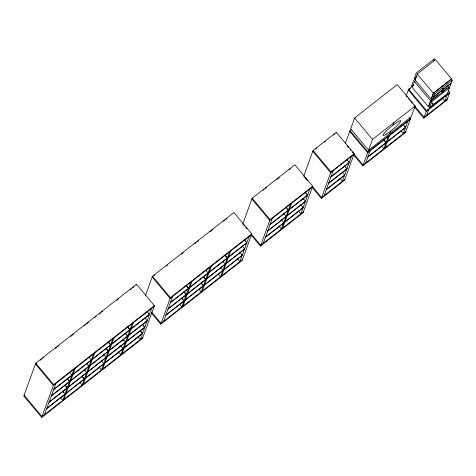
<?xml version="1.0" encoding="UTF-8"?>
<svg xmlns="http://www.w3.org/2000/svg" width="476" height="476" viewBox="0 0 476 476"><rect width="100%" height="100%" fill="white"/><g stroke="black" fill="none" stroke-linecap="round" stroke-linejoin="round"><path stroke-width="0.71" d="M35.742 363.188L23.8 395.996L41.704 417.398L142.485 338.472L154.42 305.663L136.517 284.261L35.742 363.188L53.645 384.59L41.704 417.398M44.494 414.632L55.841 383.454M64.932 394.372L62.767 400.322L60.41 397.508M71.817 375.451L69.657 381.395L67.3 378.581M74.113 369.138L71.947 375.088L69.591 372.274M63.873 399.453L66.039 393.509M66.17 393.146L68.336 387.196M68.467 386.839L70.632 380.889M70.763 380.532L72.923 374.582M73.06 374.219L75.22 368.275M86.608 372.887L84.442 378.837L82.086 376.022M91.202 360.272L89.036 366.217L86.68 363.402M93.492 353.96L91.332 359.91L88.976 357.095M83.252 384.275L85.418 378.331M85.549 377.968L87.715 372.018M87.846 371.661L90.012 365.711M90.142 365.354L92.308 359.404M92.439 359.041L94.605 353.097M103.691 364.021L101.525 369.965L99.169 367.151M105.987 357.708L103.822 363.658L101.465 360.844M112.877 338.787L110.712 344.731L108.355 341.917M102.632 369.096L104.797 363.152M104.928 362.789L107.094 356.839M107.225 356.482L109.391 350.532M109.522 350.175L111.687 344.225M111.818 343.862L113.984 337.918M136.219 285.076L136.517 284.261M125.366 342.53L123.201 348.48L120.844 345.665M132.257 323.609L130.091 329.553L127.735 326.738M122.017 353.918L124.176 347.974M124.307 347.611L126.473 341.667M126.604 341.304L128.77 335.354M128.901 334.997L131.067 329.047M131.197 328.684L133.363 322.74M145.406 295.727L152.493 276.258L233.889 212.51L251.798 233.912L242.153 260.408L160.757 324.156L151.332 312.893M151.636 308.43L140.289 339.608L137.933 336.794M160.757 324.156L170.402 297.661L251.798 233.912M163.542 321.395L172.598 296.524M183.98 301.135L181.814 307.085L179.458 304.271M190.87 282.209L188.704 288.159L186.348 285.344M182.921 306.217L185.087 300.267M185.218 299.91L187.383 293.96M187.514 293.603L189.68 287.653M189.811 287.29L191.977 281.346M207.952 273.343L205.787 279.287L203.43 276.473M210.249 267.036L208.083 272.98L205.727 270.166M202.306 291.038L204.466 285.088M204.603 284.731L206.762 278.781M206.893 278.424L209.059 272.474M209.19 272.111L211.356 266.167M222.744 270.779L220.578 276.729L218.222 273.914M225.035 264.472L222.875 270.422L220.519 267.601M229.628 251.858L227.463 257.802L225.106 254.987M221.685 275.86L223.851 269.916M223.982 269.553L226.148 263.603M226.279 263.246L228.438 257.296M228.569 256.933L230.735 250.989M243.069 223.196L252.167 198.2L294.799 164.809L312.708 186.211L303.063 212.707L260.426 246.098L251.001 234.835M249.007 236.679L239.958 261.55L237.601 258.736M260.426 246.098L270.07 219.603L312.708 186.211M263.216 243.337L272.266 218.46M283.648 223.077L281.489 229.027L279.132 226.207M285.945 216.77L283.779 222.714L281.423 219.9M290.538 204.15L288.373 210.1L286.017 207.286M282.595 228.159L284.761 222.209M284.892 221.852L287.052 215.902M287.183 215.539L289.349 209.595M289.479 209.232L291.645 203.282M303.724 176.185L313.071 150.499L336.33 132.286L354.233 153.689L344.594 180.184L321.336 198.397L311.911 187.133M309.918 188.972L300.868 213.849L298.511 211.029M336.032 133.096L336.33 132.286M321.336 198.397L330.981 171.901L354.233 153.689M324.12 195.636L333.176 170.759M345.255 143.657L350.009 130.591L351.764 129.216M354.602 117.971L350.669 128.788L368.573 150.19L411.21 116.799L415.143 105.981L397.24 84.579L354.602 117.971L372.506 139.373L368.573 150.19M351.449 156.449L342.393 181.32L340.037 178.506M353.442 154.605L362.867 165.868L367.918 151.993L410.55 118.601L409.61 117.477M365.651 163.107L370.114 150.85M388.386 136.541L386.22 142.491L383.864 139.67M389.892 133.494L390.808 130.971M392.908 125.2L393.825 122.677M385.03 147.929L387.196 141.985M387.327 141.622L389.493 135.672M413.275 85.555L408.622 89.196L406.165 95.956L407.105 97.08M415.637 80.688L414.495 81.58L412.329 87.53L428.4 106.737L430.566 100.787L433.416 98.556M417.25 74.012L415.084 79.962L431.155 99.169L433.321 93.219L451.593 78.909L435.522 59.702L417.25 74.012L433.321 93.219M407.765 121.362L403.303 133.619L400.947 130.805M410.55 118.601L405.504 132.477L362.867 165.868M433.404 61.91L434.606 58.602L416.333 72.917L414.168 78.861L417.024 76.624M414.352 106.904L423.777 118.167L426.532 110.599L449.784 92.386L448.374 90.696M432.523 99.317L430.81 100.662L428.709 106.434L429.626 107.528L447.345 93.653L449.445 87.881L448.529 86.787M432.529 95.932L433.446 97.027L451.165 83.151L452.2 80.313L451.284 79.218L433.565 93.094L431.464 98.859L432.381 99.96L450.1 86.079L451.135 83.24L433.416 97.122L432.381 99.96M426.561 115.406L428.727 109.456M429.626 107.528L431.726 101.763L449.445 87.881M433.446 97.027L434.481 94.189L452.2 80.313M447 95.146L444.834 101.096L442.478 98.276M449.784 92.386L447.029 99.954L423.777 118.167M36.444 363.218L35.444 364.003L53.348 385.405L154.129 306.479M40.276 360.219L41.442 359.303M42.608 358.392L43.78 357.476M55.46 348.325L56.626 347.409M57.798 346.498L58.964 345.582M70.644 336.431L73.566 334.146M84.079 325.911L85.252 324.995M86.418 324.079L88.756 322.252M94.968 317.385L96.075 316.516M99.27 314.017L100.436 313.101M101.602 312.185L102.774 311.268M116.793 300.291L118.542 298.922M130.228 289.771L131.394 288.855M132.56 287.938L133.732 287.028M153.694 275.901L154.688 275.122M166.356 265.983L167.522 265.072M181.523 254.107L183.272 252.732M194.94 243.599L196.106 242.683M197.272 241.772L198.438 240.856M210.106 231.723L213.022 229.438M223.524 221.215L224.69 220.299M225.856 219.388L227.022 218.472M263.05 190.257L264.21 189.347M265.364 188.442L266.524 187.532M276.372 179.821L279.269 177.554M289.116 169.843L290.854 168.48M315.844 148.911L316.98 148.018M324.406 142.205L325.548 141.307M333.545 135.047L334.539 134.268M415.857 78.695L413.579 80.486L411.413 86.436L413.698 84.645M410.324 88.447L408.331 90.006L426.234 111.408L449.493 93.195M53.645 384.59L154.42 305.663M372.506 139.373L415.143 105.981M53.675 389.398L149.47 314.374L147.114 311.56M53.544 389.761L149.339 314.737L148.399 313.613M251.501 234.727L170.105 298.476L152.201 277.074M312.411 187.02L269.773 220.412L251.869 199.01M353.942 154.498L330.683 172.711L312.78 151.309M51.378 395.711L147.173 320.687L144.817 317.867M170.432 302.468L246.848 242.623L244.491 239.809M270.1 224.41L307.752 194.922L305.396 192.108M331.01 176.709L349.283 162.399L346.927 159.579M51.247 396.068L147.042 321.044M170.301 302.831L246.717 242.986M269.969 224.773L307.621 195.285M330.88 177.066L349.152 162.756L348.212 161.632M434.558 97.657L435.701 96.765M443.126 90.952L444.269 90.059M436.522 96.188L438.235 94.843M445.667 89.024L446.809 88.131M49.087 402.018L144.877 326.994L142.52 324.174M168.135 308.781L244.551 248.936L242.195 246.116M267.804 230.717L305.461 201.229L303.105 198.415M328.714 183.016L346.986 168.706L344.63 165.892M48.957 402.375L144.746 327.351L142.389 324.537M168.004 309.138L244.42 249.293M267.673 231.08L305.33 201.592M328.583 183.379L346.855 169.063L345.915 167.939M410.258 119.411L367.621 152.802L349.717 131.4M46.791 408.325L142.58 333.301L140.23 330.487M165.838 315.088L242.254 255.243L239.898 252.423M265.507 237.03L303.164 207.536L300.808 204.722M326.417 189.323L344.689 175.013L342.333 172.199M367.948 156.8L405.6 127.312L403.243 124.492M46.66 408.688L142.449 333.664L140.569 331.409M165.707 315.445L242.123 255.6L241.177 254.476M265.376 237.387L303.034 207.899M326.286 189.686L344.559 175.376M367.817 157.163L405.469 127.669L404.529 126.545M142.776 337.657L42.001 416.583L24.098 395.181M242.451 259.599L161.049 323.347L151.63 312.083M303.361 211.897L260.723 245.289L251.768 234.585M344.886 179.369L321.633 197.588L312.208 186.318M405.796 131.668L363.158 165.059L352.323 152.106M447.327 99.145L424.068 117.358L413.703 104.964M433.565 93.094L434.481 94.189M432.5 96.021L433.416 97.122M430.81 100.662L431.726 101.763M414.495 81.58L430.566 100.787M408.622 89.196L426.532 110.599M408.521 98.77L409.931 100.46M410.877 101.584L412.287 103.274M383.733 140.033L386.09 142.848L383.924 148.798L381.568 145.983M350.009 130.591L367.918 151.993M347.141 145.912L348.551 147.602M349.967 149.291L350.907 150.416M313.071 150.499L330.981 171.901M304.194 176.745L307.496 180.69M305.265 192.465L307.151 194.72M302.974 198.772L303.914 199.902M286.832 208.774L288.242 210.463L286.076 216.407L283.72 213.593M252.167 198.2L270.07 219.603M242.814 223.887L244.7 226.136M245.646 227.266L247.056 228.956M244.361 240.172L245.301 241.296M225.451 255.91L227.332 258.165L225.166 264.109L222.816 261.294M203.3 276.836L205.656 279.65L203.49 285.6L201.134 282.78M201.003 283.143L203.359 285.957L201.193 291.907L198.843 289.093M186.217 285.701L188.573 288.521L186.408 294.465L184.051 291.651M183.92 292.014L186.277 294.828L184.111 300.778L181.755 297.958M181.624 298.321L182.57 299.446M152.493 276.258L170.402 297.661M127.604 327.101L129.96 329.916L127.794 335.86L125.438 333.045M125.307 333.408L127.663 336.223L125.497 342.173L123.141 339.352M123.01 339.715L123.956 340.84M122.13 347.712L123.07 348.843L120.904 354.787L118.548 351.972M108.695 342.839L110.581 345.094L108.415 351.038L106.059 348.224M106.398 349.146L108.284 351.401L106.118 357.351L103.762 354.531M87.959 365.455L88.905 366.579L86.739 372.529L84.383 369.709M81.955 376.379L84.311 379.193L82.146 385.143L79.789 382.329M67.164 378.944L69.52 381.758L67.36 387.708L65.004 384.888M64.873 385.251L67.229 388.065L65.063 394.015L62.707 391.201M62.576 391.558L63.516 392.682M432.113 103.488L432.595 103.114L432.113 103.488M432.803 104.309L433.279 103.935L432.803 104.309M441.532 91.743L442.014 91.368L441.532 91.743M442.603 88.816L443.079 88.441L442.603 88.816M442.222 92.564L442.704 92.189L442.222 92.564M443.287 89.637L443.769 89.262L443.287 89.637M386.518 134.054A11.555 1.583 -39.9 0 0 400.721 121.148A11.555 1.583 -39.9 0 0 388.339 129.061A11.555 1.583 -39.9 0 0 386.518 134.054"/></g></svg>
